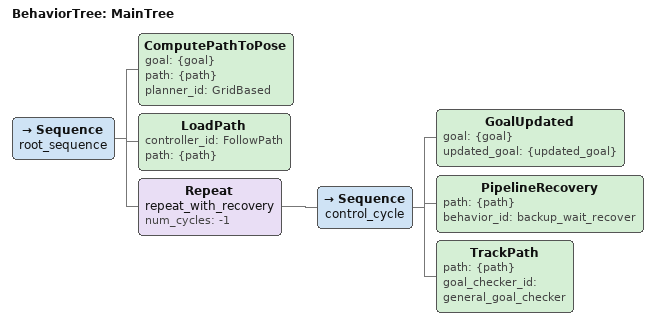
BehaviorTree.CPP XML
<!-- navigate_w_replanning_and_recovery.xml -->
<root main_tree_to_execute="MainTree">
  <BehaviorTree ID="MainTree">
    <Sequence name="root_sequence">
      <ComputePathToPose goal="{goal}" path="{path}" planner_id="GridBased"/>
      <LoadPath controller_id="FollowPath" path="{path}"/>
      <Repeat name="repeat_with_recovery" num_cycles="-1">
        <Sequence name="control_cycle">
          <GoalUpdated goal="{goal}" updated_goal="{updated_goal}"/>
          <PipelineRecovery path="{path}" behavior_id="backup_wait_recover"/>
          <TrackPath path="{path}" goal_checker_id="general_goal_checker"/>
        </Sequence>
      </Repeat>
    </Sequence>
  </BehaviorTree>
</root>
